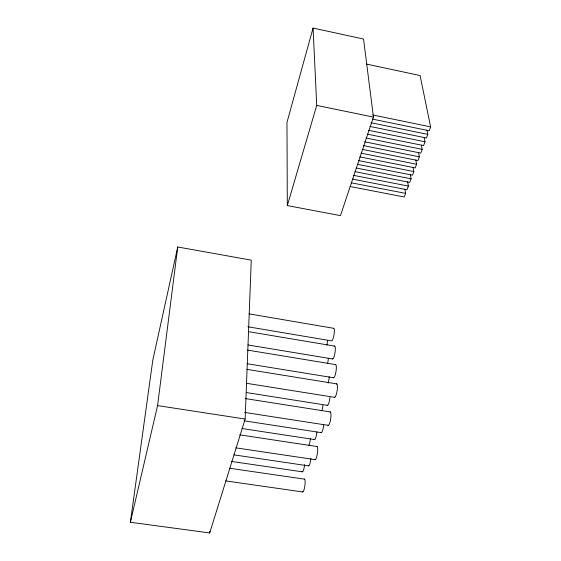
<?xml version="1.0" encoding="UTF-8"?>
<svg xmlns="http://www.w3.org/2000/svg" width="561" height="561" viewBox="0 0 561 561"><rect width="100%" height="100%" fill="white"/><g stroke="black" fill="none" stroke-linecap="round" stroke-linejoin="round"><path stroke-width="0.84" d="M245.15 419.053L251.279 260.15L177.753 246.98L152.816 360.036L130.376 522.249L209.702 532.95L245.15 419.053L157.578 405.596L130.376 522.249M209.702 532.95L209.821 531.211M157.578 405.596L177.753 246.98M313.073 28.05L286.966 122.424L287.316 205.585L340.464 215.62L373.444 117.088L363.542 39.053L313.073 28.05L316.727 105.419L287.316 205.585M404.944 189.12L405.603 193.377L404.243 197.002L350.029 186.497M407.658 181.764L408.352 186.077L406.977 189.737L352.413 179.092M410.379 174.506L411.094 178.798L409.74 182.395L354.91 171.631M413.085 167.276L413.815 171.554L412.447 175.186L357.28 164.282M415.827 159.976L416.571 164.226L415.189 167.9L359.755 156.877M418.576 152.529L419.355 156.828L417.959 160.537L362.259 149.387M421.367 145.068L422.174 149.345L420.764 153.097L364.706 141.807M424.193 137.536L425.014 141.793L423.59 145.579L367.259 134.156M426.963 130.145L427.805 134.374L426.444 137.985L369.846 126.428M366.613 64.101L420.098 75.553L430.624 126.884L429.172 130.748L372.224 119.051M225.76 480.917L302.624 491.941M229.645 468.253L304.63 479.164M233.944 454.859L308.515 465.875M231.391 461.423L302.281 471.815M235.732 447.825L315.058 459.641M239.659 434.838L317.098 446.542M244.126 420.813L321.187 432.629M242.043 428.534L314.462 439.551M244.61 412.419L328.248 425.364M246.426 392.56L327.372 405.344M245.15 398.548L330.331 411.921M246.272 383.261L334.629 397.342M246.847 369.355L336.719 383.878M247.149 363.724L333.627 377.784M247.646 350.12L335.667 364.615M247.962 344.959L332.659 358.977M247.843 326.768L331.733 340.899A6.381 1.283 -80.6 0 0 334.153 333.697A6.381 1.283 -80.6 0 0 333.325 328.543M248.411 331.642L334.665 346.102M249.147 313.88L333.697 328.297M351.172 182.795L405.603 193.377M353.654 175.376L408.352 186.077M356.13 167.977L411.094 178.798M361.003 153.139L416.571 164.226M358.514 160.586L413.815 171.554M363.521 145.615L419.355 156.828M365.982 137.992L422.174 149.345M370.989 122.74L427.805 134.374M368.549 130.306L425.014 141.793M372.686 114.942L430.624 126.884M316.727 105.419L373.444 117.088M336.312 384.054A6.809 1.438 -81.3 0 1 337.434 386.718A6.809 1.438 -81.3 0 1 336.383 394.229L335.478 396.592A6.809 1.438 -81.3 0 1 334.307 397.034M335.282 364.811A6.662 1.381 -81 0 1 336.032 371.347A6.662 1.381 -81 0 1 333.304 377.511M334.286 346.326A6.522 1.332 -80.8 0 1 335.015 352.574A6.522 1.332 -80.8 0 1 332.35 358.745M329.945 412.047A6.802 1.417 -81.6 0 1 330.66 419.088A6.802 1.417 -81.6 0 1 327.933 425.007M329.959 397.363A6.648 1.367 -81.4 0 1 328.62 403.654A6.648 1.367 -81.4 0 1 327.063 405.028M327.484 340.499A6.241 1.227 -80.7 0 1 326.867 345.19M323.725 424.824A6.648 1.346 -81.6 0 1 322.4 431.058A6.648 1.346 -81.6 0 1 320.885 432.272M322.954 405.21A6.501 1.297 -81.4 0 1 322.063 410.07M316.741 446.605A6.648 1.325 -81.9 0 1 317.33 453.737A6.648 1.325 -81.9 0 1 314.77 459.242M316.909 431.963A6.494 1.276 -81.7 0 1 315.619 438.043A6.494 1.276 -81.7 0 1 314.181 439.186M310.92 458.449A6.494 1.262 -81.9 0 1 309.644 464.48A6.494 1.262 -81.9 0 1 308.248 465.476M310.415 438.765A6.353 1.22 -81.7 0 1 308.76 445.588M304.3 479.185A6.501 1.241 -82.2 0 1 304.77 486.373A6.501 1.241 -82.2 0 1 302.365 491.506M304.602 464.592A6.353 1.199 -81.9 0 1 303.354 470.483A6.353 1.199 -81.9 0 1 302.028 471.415M328.311 358.206A6.367 1.269 -80.9 0 1 327.687 363.016M329.174 376.613A6.508 1.318 -81.1 0 1 328.164 383.072"/></g></svg>
